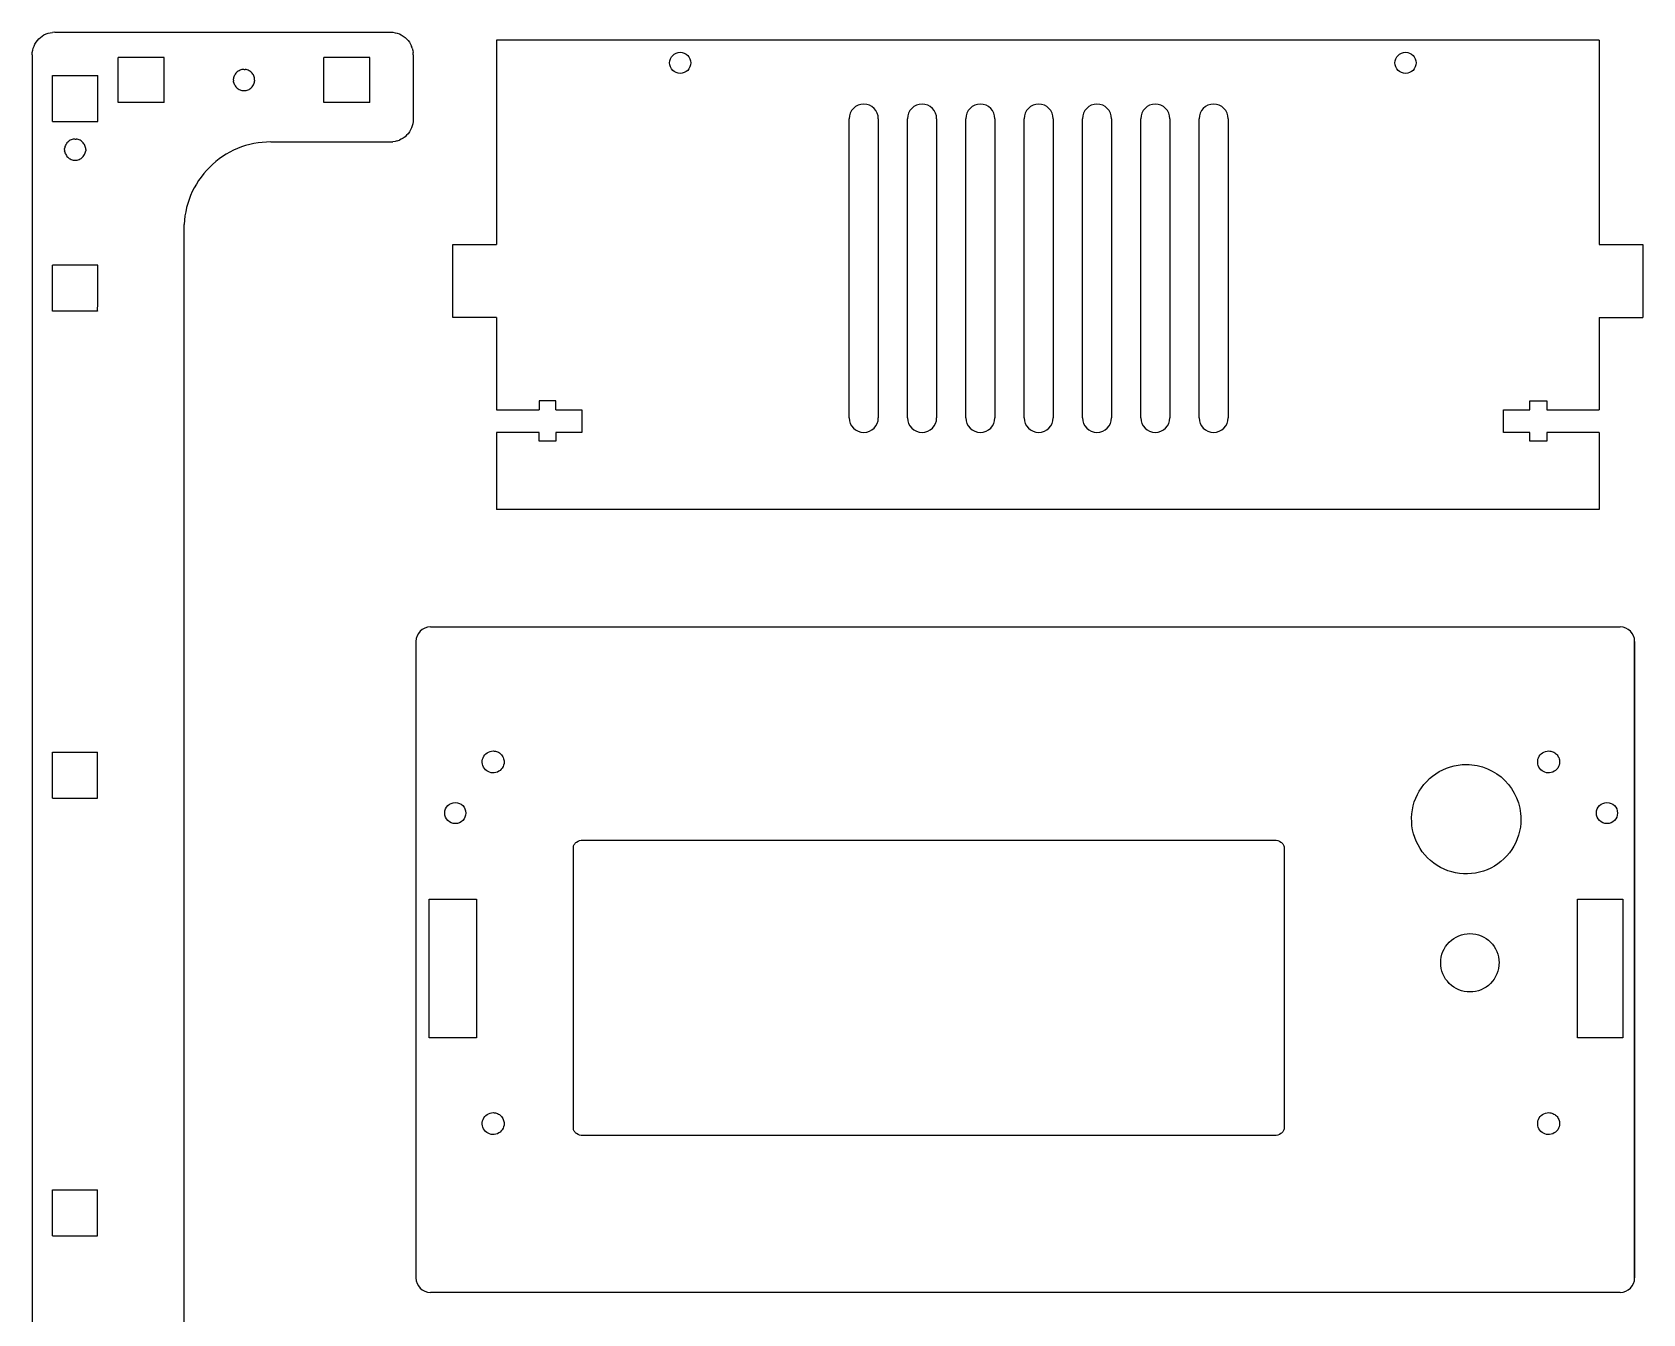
# Model space of a CAD drawing. Header units: millimetres. Extents: x -794 to 1477, y -521 to -225.
# Drawn here: x 857.8 to 1078.7, y -402.1 to -226.4 of the extents above; entities that cross this region are included whole.
import ezdxf

# ---------------------------------------------------------------- set-up
doc = ezdxf.new("R2010")
doc.units = ezdxf.units.MM
doc.linetypes.add('HIDDEN', pattern=[9.525, 6.35, -3.175])
doc.layers.get('0').update_dxf_attribs({"color": 253, "lineweight": 70, "true_color": 0x8faf8f})
doc.layers.add('Hidden', color=98, linetype='Continuous', lineweight=70, true_color=0x054805)

msp = doc.modelspace()

# ---------------------------------------------------------------- linework, layer by layer
at = {"color": 98, "lineweight": -3, "true_color": 0x054805}
for p, q in [((858.29, -227.75), (858.47, -227.51)), ((858.47, -227.51), (858.67, -227.29)), ((858.67, -227.29), (858.89, -227.09)), ((858.89, -227.09), (859.13, -226.91)), ((859.13, -226.91), (859.38, -226.75)), ((859.38, -226.75), (859.66, -226.62)), ((859.66, -226.62), (859.94, -226.52)), ((859.94, -226.52), (860.24, -226.44)), ((860.24, -226.44), (860.54, -226.4)), ((860.86, -226.38), (860.54, -226.4)), ((860.86, -226.38), (906.94, -226.38)), ((906.96, -226.38), (906.98, -226.38)), ((906.98, -226.38), (907.02, -226.38)), ((907.02, -226.38), (907.09, -226.38)), ((907.09, -226.38), (907.25, -226.39)), ((907.25, -226.39), (907.55, -226.44)), ((907.55, -226.44), (907.84, -226.51)), ((907.84, -226.51), (908.13, -226.61)), ((908.13, -226.61), (908.4, -226.74)), ((908.4, -226.74), (908.66, -226.9)), ((908.66, -226.9), (908.91, -227.08)), ((908.91, -227.08), (909.13, -227.29)), ((909.13, -227.29), (909.34, -227.51)), ((909.34, -227.51), (909.52, -227.76)), ((1072.72, -227.48), (921.47, -227.48)), ((921.47, -227.48), (921.47, -255.48)), ((1072.72, -227.48), (1072.72, -255.48)), ((857.76, -229.48), (857.78, -229.16)), ((857.76, -229.48), (857.76, -496.71)), ((857.78, -229.16), (857.83, -228.85)), ((857.83, -228.85), (857.9, -228.56)), ((857.9, -228.56), (858.01, -228.27)), ((858.01, -228.27), (858.14, -228)), ((858.14, -228), (858.29, -227.75)), ((909.52, -227.76), (909.67, -228.02)), ((909.67, -228.02), (909.81, -228.29)), ((909.91, -228.58), (909.81, -228.29)), ((909.91, -228.58), (909.98, -228.87)), ((909.98, -228.87), (910.03, -229.17)), ((910.04, -229.48), (910.03, -229.17)), ((910.04, -229.48), (910.04, -238.33)), ((869.55, -236.03), (869.55, -229.83)), ((875.85, -229.83), (869.55, -229.83)), ((875.85, -236.03), (875.85, -229.83)), ((885.8, -231.9), (885.7, -232.01)), ((885.9, -231.81), (885.8, -231.9)), ((886.02, -231.72), (885.9, -231.81)), ((886.14, -231.65), (886.02, -231.72)), ((886.27, -231.59), (886.14, -231.65)), ((886.4, -231.54), (886.27, -231.59)), ((886.54, -231.51), (886.4, -231.54)), ((886.68, -231.49), (886.54, -231.51)), ((886.75, -231.48), (886.68, -231.49)), ((886.79, -231.48), (886.75, -231.48)), ((886.8, -231.48), (886.79, -231.48)), ((886.82, -231.48), (886.97, -231.49)), ((886.82, -231.48), (886.82, -231.48)), ((886.82, -231.48), (886.82, -231.48)), ((886.82, -231.48), (886.82, -231.48)), ((887.11, -231.51), (886.97, -231.49)), ((887.25, -231.55), (887.11, -231.51)), ((887.39, -231.59), (887.25, -231.55)), ((887.51, -231.66), (887.39, -231.59)), ((887.63, -231.73), (887.51, -231.66)), ((887.74, -231.81), (887.63, -231.73)), ((887.85, -231.91), (887.74, -231.81)), ((887.94, -232.01), (887.85, -231.91)), ((897.79, -236.03), (897.79, -229.83)), ((904.09, -229.83), (897.79, -229.83)), ((904.09, -236.03), (904.09, -229.83)), ((860.56, -238.63), (860.55, -232.33)), ((860.55, -232.33), (866.75, -232.33)), ((866.75, -238.63), (866.75, -232.33)), ((885.37, -232.93), (885.38, -232.79)), ((885.37, -232.95), (885.37, -232.97)), ((885.37, -232.97), (885.37, -233)), ((885.37, -233), (885.38, -233.07)), ((885.4, -232.65), (885.38, -232.79)), ((885.4, -233.21), (885.38, -233.07)), ((885.43, -232.51), (885.4, -232.65)), ((885.4, -233.21), (885.43, -233.35)), ((885.48, -232.38), (885.43, -232.51)), ((885.43, -233.35), (885.48, -233.49)), ((885.54, -232.25), (885.48, -232.38)), ((885.48, -233.49), (885.54, -233.61)), ((885.62, -232.12), (885.54, -232.25)), ((885.54, -233.61), (885.61, -233.74)), ((885.61, -233.74), (885.7, -233.85)), ((885.7, -232.01), (885.62, -232.12)), ((885.7, -233.85), (885.8, -233.96)), ((885.8, -233.96), (885.9, -234.05)), ((885.9, -234.05), (886.02, -234.14)), ((886.02, -234.14), (886.14, -234.21)), ((887.51, -234.21), (887.63, -234.14)), ((887.63, -234.14), (887.74, -234.05)), ((887.74, -234.05), (887.85, -233.96)), ((887.85, -233.96), (887.94, -233.85)), ((888.02, -232.12), (887.94, -232.01)), ((887.94, -233.85), (888.03, -233.74)), ((888.1, -232.24), (888.02, -232.12)), ((888.03, -233.74), (888.1, -233.61)), ((888.16, -232.37), (888.1, -232.24)), ((888.1, -233.61), (888.16, -233.49)), ((888.21, -232.5), (888.16, -232.37)), ((888.16, -233.49), (888.21, -233.35)), ((888.24, -232.64), (888.21, -232.5)), ((888.21, -233.35), (888.24, -233.21)), ((888.26, -232.78), (888.24, -232.64)), ((888.24, -233.21), (888.27, -233.07)), ((888.27, -232.93), (888.26, -232.78)), ((888.27, -232.93), (888.27, -233.07)), ((875.85, -236.03), (869.55, -236.03)), ((886.14, -234.21), (886.27, -234.27)), ((886.27, -234.27), (886.4, -234.32)), ((886.4, -234.32), (886.54, -234.35)), ((886.54, -234.35), (886.68, -234.37)), ((886.68, -234.37), (886.82, -234.38)), ((886.82, -234.38), (886.96, -234.37)), ((886.96, -234.37), (887.1, -234.35)), ((887.1, -234.35), (887.24, -234.32)), ((887.24, -234.32), (887.38, -234.27)), ((887.38, -234.27), (887.51, -234.21)), ((904.09, -236.03), (897.79, -236.03)), ((860.56, -238.63), (866.75, -238.63)), ((910.03, -238.63), (909.98, -238.93)), ((910.04, -238.47), (910.03, -238.63)), ((910.04, -238.34), (910.04, -238.36)), ((910.04, -238.36), (910.04, -238.4)), ((910.04, -238.4), (910.04, -238.47)), ((969.84, -279.24), (969.84, -238.24)), ((973.84, -238.24), (973.84, -279.24)), ((977.84, -279.24), (977.84, -238.24)), ((981.84, -238.24), (981.84, -279.24)), ((985.84, -279.24), (985.84, -238.24)), ((989.84, -238.24), (989.84, -279.24)), ((993.84, -279.24), (993.84, -238.24)), ((997.84, -238.24), (997.84, -279.24)), ((1001.84, -279.24), (1001.84, -238.24)), ((1005.84, -238.24), (1005.84, -279.24)), ((1009.84, -279.24), (1009.84, -238.24)), ((1013.84, -238.24), (1013.84, -279.24)), ((1017.84, -279.24), (1017.84, -238.24)), ((1021.84, -238.24), (1021.84, -279.24)), ((908.91, -240.72), (908.66, -240.9)), ((909.13, -240.51), (908.91, -240.72)), ((909.34, -240.29), (909.13, -240.51)), ((909.52, -240.04), (909.34, -240.29)), ((909.68, -239.78), (909.52, -240.04)), ((909.81, -239.51), (909.68, -239.78)), ((909.91, -239.22), (909.81, -239.51)), ((909.98, -238.93), (909.91, -239.22)), ((862.2, -242.48), (862.21, -242.34)), ((862.2, -242.5), (862.2, -242.51)), ((862.2, -242.51), (862.2, -242.55)), ((862.2, -242.55), (862.21, -242.62)), ((862.23, -242.2), (862.21, -242.34)), ((862.23, -242.76), (862.21, -242.62)), ((862.26, -242.06), (862.23, -242.2)), ((862.23, -242.76), (862.26, -242.9)), ((862.31, -241.92), (862.26, -242.06)), ((862.26, -242.9), (862.31, -243.03)), ((862.37, -241.79), (862.31, -241.92)), ((862.31, -243.03), (862.37, -243.16)), ((862.45, -241.67), (862.37, -241.79)), ((862.53, -241.56), (862.45, -241.67)), ((862.63, -241.45), (862.53, -241.56)), ((862.73, -241.36), (862.63, -241.45)), ((862.85, -241.27), (862.73, -241.36)), ((862.97, -241.2), (862.85, -241.27)), ((863.1, -241.14), (862.97, -241.2)), ((863.23, -241.09), (863.1, -241.14)), ((863.37, -241.06), (863.23, -241.09)), ((863.51, -241.03), (863.37, -241.06)), ((863.58, -241.03), (863.51, -241.03)), ((863.62, -241.03), (863.58, -241.03)), ((863.63, -241.03), (863.62, -241.03)), ((863.65, -241.03), (863.8, -241.04)), ((863.65, -241.03), (863.65, -241.03)), ((863.65, -241.03), (863.65, -241.03)), ((863.65, -241.03), (863.65, -241.03)), ((863.94, -241.06), (863.8, -241.04)), ((864.08, -241.09), (863.94, -241.06)), ((864.22, -241.14), (864.08, -241.09)), ((864.34, -241.2), (864.22, -241.14)), ((864.46, -241.28), (864.34, -241.2)), ((864.58, -241.36), (864.46, -241.28)), ((864.68, -241.45), (864.58, -241.36)), ((864.77, -241.56), (864.68, -241.45)), ((864.86, -241.67), (864.77, -241.56)), ((864.93, -241.79), (864.86, -241.67)), ((864.99, -241.91), (864.93, -241.79)), ((864.93, -243.16), (864.99, -243.03)), ((865.04, -242.05), (864.99, -241.91)), ((864.99, -243.03), (865.04, -242.9)), ((865.07, -242.19), (865.04, -242.05)), ((865.04, -242.9), (865.08, -242.76)), ((865.1, -242.33), (865.07, -242.19)), ((865.08, -242.76), (865.1, -242.62)), ((865.1, -242.48), (865.1, -242.33)), ((865.1, -242.48), (865.1, -242.62)), ((884.88, -242.82), (884.37, -243.11)), ((885.4, -242.56), (884.88, -242.82)), ((885.93, -242.33), (885.4, -242.56)), ((886.48, -242.11), (885.93, -242.33)), ((887.03, -241.93), (886.48, -242.11)), ((887.6, -241.78), (887.03, -241.93)), ((888.17, -241.65), (887.6, -241.78)), ((888.74, -241.55), (888.17, -241.65)), ((889.32, -241.48), (888.74, -241.55)), ((889.9, -241.43), (889.32, -241.48)), ((890.49, -241.42), (889.9, -241.43)), ((890.49, -241.42), (906.94, -241.42)), ((906.94, -241.42), (907.25, -241.4)), ((907.55, -241.36), (907.25, -241.4)), ((907.84, -241.29), (907.55, -241.36)), ((907.84, -241.29), (908.13, -241.18)), ((908.4, -241.05), (908.13, -241.18)), ((908.66, -240.9), (908.4, -241.05)), ((862.37, -243.16), (862.45, -243.28)), ((862.45, -243.28), (862.53, -243.4)), ((862.53, -243.4), (862.63, -243.5)), ((862.63, -243.5), (862.73, -243.6)), ((862.73, -243.6), (862.85, -243.68)), ((862.85, -243.68), (862.97, -243.76)), ((862.97, -243.76), (863.1, -243.82)), ((863.1, -243.82), (863.23, -243.87)), ((863.23, -243.87), (863.37, -243.9)), ((863.37, -243.9), (863.51, -243.92)), ((863.51, -243.92), (863.65, -243.93)), ((863.65, -243.93), (863.79, -243.92)), ((863.79, -243.92), (863.94, -243.9)), ((863.94, -243.9), (864.07, -243.87)), ((864.07, -243.87), (864.21, -243.82)), ((864.21, -243.82), (864.34, -243.76)), ((864.34, -243.76), (864.46, -243.69)), ((864.46, -243.69), (864.57, -243.6)), ((864.57, -243.6), (864.68, -243.5)), ((864.68, -243.5), (864.77, -243.4)), ((864.77, -243.4), (864.86, -243.28)), ((864.86, -243.28), (864.93, -243.16)), ((882.07, -244.91), (881.67, -245.33)), ((882.07, -244.91), (882.5, -244.5)), ((882.94, -244.12), (882.5, -244.5)), ((883.4, -243.76), (882.94, -244.12)), ((883.88, -243.42), (883.4, -243.76)), ((884.37, -243.11), (883.88, -243.42)), ((880.28, -247.2), (879.99, -247.71)), ((880.59, -246.71), (880.28, -247.2)), ((880.93, -246.23), (880.59, -246.71)), ((881.29, -245.77), (880.93, -246.23)), ((881.67, -245.33), (881.29, -245.77)), ((879.28, -249.31), (879.1, -249.87)), ((879.49, -248.77), (879.28, -249.31)), ((879.73, -248.23), (879.49, -248.77)), ((879.99, -247.71), (879.73, -248.23)), ((878.72, -251.57), (878.65, -252.15)), ((878.82, -251), (878.72, -251.57)), ((878.95, -250.43), (878.82, -251)), ((879.1, -249.87), (878.95, -250.43)), ((878.59, -253.32), (878.6, -252.74)), ((878.59, -471.32), (878.59, -253.32)), ((878.65, -252.15), (878.6, -252.74)), ((915.47, -255.48), (921.47, -255.48)), ((915.47, -265.48), (915.47, -255.48)), ((1072.72, -255.48), (1078.72, -255.48)), ((1078.72, -255.48), (1078.72, -265.48)), ((860.55, -264.63), (860.55, -258.33)), ((866.75, -258.33), (860.55, -258.33)), ((866.76, -259.9), (866.75, -258.33)), ((866.77, -261.48), (866.76, -259.9)), ((866.77, -263.06), (866.77, -261.48)), ((866.68, -264.63), (860.55, -264.63)), ((866.68, -264.63), (866.7, -264.58)), ((866.7, -264.58), (866.71, -264.54)), ((866.7, -264.61), (866.7, -264.58)), ((866.71, -264.54), (866.72, -264.44)), ((866.72, -264.44), (866.74, -264.24)), ((866.74, -264.24), (866.75, -263.85)), ((866.75, -263.85), (866.77, -263.06)), ((921.47, -265.48), (915.47, -265.48)), ((921.47, -265.48), (921.47, -278.14)), ((1072.72, -265.48), (1072.72, -278.14)), ((1072.72, -265.48), (1078.72, -265.48)), ((921.47, -278.14), (927.32, -278.14)), ((929.62, -276.94), (927.32, -276.94)), ((927.32, -276.94), (927.32, -278.14)), ((929.62, -278.14), (929.62, -276.94)), ((929.62, -278.14), (933.17, -278.14)), ((933.17, -278.14), (933.17, -281.24)), ((1059.62, -281.24), (1059.62, -278.14)), ((1059.62, -278.14), (1063.24, -278.14)), ((1063.24, -278.14), (1063.24, -276.94)), ((1063.24, -276.94), (1065.54, -276.94)), ((1065.54, -276.94), (1065.54, -278.14)), ((1065.54, -278.14), (1072.72, -278.14)), ((921.47, -281.24), (921.47, -291.8)), ((927.32, -281.24), (921.47, -281.24)), ((927.32, -282.44), (927.32, -281.24)), ((929.62, -282.44), (927.32, -282.44)), ((933.17, -281.24), (929.62, -281.24)), ((929.62, -281.24), (929.62, -282.44)), ((1063.24, -281.24), (1059.62, -281.24)), ((1063.24, -282.44), (1063.24, -281.24)), ((1065.54, -282.44), (1063.24, -282.44)), ((1072.72, -281.24), (1065.54, -281.24)), ((1065.54, -281.24), (1065.54, -282.44)), ((1072.72, -281.24), (1072.72, -291.8)), ((1072.72, -291.8), (921.47, -291.8)), ((912.4, -307.92), (1075.6, -307.92)), ((910.4, -309.92), (910.4, -397.16)), ((1077.6, -309.92), (1077.6, -397.16)), ((1077.6, -397.16), (1077.6, -309.92)), ((860.54, -325.09), (866.74, -325.08)), ((860.54, -331.38), (860.54, -325.09)), ((866.74, -331.38), (866.74, -325.08)), ((919.51, -326.28), (919.55, -326.06)), ((919.51, -326.5), (919.51, -326.28)), ((919.54, -326.72), (919.51, -326.5)), ((919.59, -326.93), (919.54, -326.72)), ((919.55, -326.06), (919.62, -325.85)), ((919.68, -327.13), (919.59, -326.93)), ((919.62, -325.85), (919.72, -325.65)), ((919.72, -325.65), (919.85, -325.47)), ((919.85, -325.47), (920, -325.31)), ((920, -325.31), (920.17, -325.18)), ((920.17, -325.18), (920.37, -325.07)), ((920.37, -325.07), (920.57, -324.99)), ((920.57, -324.99), (920.79, -324.94)), ((920.79, -324.94), (921.01, -324.92)), ((921.01, -324.92), (921.16, -324.93)), ((921.16, -324.93), (921.31, -324.95)), ((921.31, -324.95), (921.45, -324.99)), ((921.45, -324.99), (921.59, -325.04)), ((921.59, -325.04), (921.72, -325.11)), ((921.72, -325.11), (921.85, -325.18)), ((921.85, -325.18), (921.96, -325.27)), ((921.96, -325.27), (922.07, -325.36)), ((922.07, -325.36), (922.16, -325.47)), ((922.16, -325.47), (922.25, -325.59)), ((922.25, -325.59), (922.33, -325.71)), ((922.33, -325.71), (922.39, -325.84)), ((922.44, -326.86), (922.36, -327.07)), ((922.39, -325.84), (922.44, -325.98)), ((922.44, -325.98), (922.48, -326.12)), ((922.49, -326.64), (922.44, -326.86)), ((922.48, -326.12), (922.5, -326.27)), ((922.5, -326.53), (922.49, -326.64)), ((922.5, -326.27), (922.51, -326.42)), ((922.51, -326.48), (922.5, -326.53)), ((922.51, -326.42), (922.51, -326.45)), ((922.51, -326.45), (922.51, -326.48)), ((1052.32, -327.1), (1052.85, -326.96)), ((1052.85, -326.96), (1053.4, -326.85)), ((1053.4, -326.85), (1053.95, -326.79)), ((1053.95, -326.79), (1054.5, -326.77)), ((1054.5, -326.77), (1054.88, -326.78)), ((1054.88, -326.78), (1055.26, -326.81)), ((1055.26, -326.81), (1055.64, -326.86)), ((1055.64, -326.86), (1056.01, -326.93)), ((1056.01, -326.93), (1056.37, -327.01)), ((1064.3, -326.28), (1064.34, -326.06)), ((1064.3, -326.5), (1064.3, -326.28)), ((1064.33, -326.72), (1064.3, -326.5)), ((1064.38, -326.93), (1064.33, -326.72)), ((1064.34, -326.06), (1064.41, -325.85)), ((1064.47, -327.13), (1064.38, -326.93)), ((1064.41, -325.85), (1064.51, -325.65)), ((1064.51, -325.65), (1064.64, -325.47)), ((1064.64, -325.47), (1064.79, -325.31)), ((1064.79, -325.31), (1064.96, -325.18)), ((1064.96, -325.18), (1065.16, -325.07)), ((1065.16, -325.07), (1065.36, -324.99)), ((1065.36, -324.99), (1065.58, -324.94)), ((1065.58, -324.94), (1065.8, -324.92)), ((1065.8, -324.92), (1065.95, -324.93)), ((1065.95, -324.93), (1066.1, -324.95)), ((1066.1, -324.95), (1066.24, -324.99)), ((1066.24, -324.99), (1066.38, -325.04)), ((1066.38, -325.04), (1066.51, -325.11)), ((1066.51, -325.11), (1066.64, -325.18)), ((1066.64, -325.18), (1066.75, -325.27)), ((1066.75, -325.27), (1066.86, -325.36)), ((1066.86, -325.36), (1066.95, -325.47)), ((1066.95, -325.47), (1067.04, -325.59)), ((1067.04, -325.59), (1067.12, -325.71)), ((1067.12, -325.71), (1067.18, -325.84)), ((1067.23, -326.86), (1067.15, -327.07)), ((1067.18, -325.84), (1067.23, -325.98)), ((1067.23, -325.98), (1067.27, -326.12)), ((1067.28, -326.64), (1067.23, -326.86)), ((1067.27, -326.12), (1067.29, -326.27)), ((1067.29, -326.53), (1067.28, -326.64)), ((1067.29, -326.27), (1067.3, -326.42)), ((1067.3, -326.48), (1067.29, -326.53)), ((1067.3, -326.42), (1067.3, -326.45)), ((1067.3, -326.45), (1067.3, -326.48)), ((919.8, -327.32), (919.68, -327.13)), ((919.95, -327.49), (919.8, -327.32)), ((920.11, -327.63), (919.95, -327.49)), ((920.3, -327.75), (920.11, -327.63)), ((920.5, -327.84), (920.3, -327.75)), ((920.71, -327.9), (920.5, -327.84)), ((920.93, -327.92), (920.71, -327.9)), ((921.15, -327.92), (920.93, -327.92)), ((921.37, -327.88), (921.15, -327.92)), ((921.58, -327.81), (921.37, -327.88)), ((921.78, -327.71), (921.58, -327.81)), ((921.96, -327.58), (921.78, -327.71)), ((922.12, -327.43), (921.96, -327.58)), ((922.25, -327.26), (922.12, -327.43)), ((922.36, -327.07), (922.25, -327.26)), ((1048.7, -329.52), (1049.07, -329.1)), ((1049.07, -329.1), (1049.46, -328.72)), ((1049.46, -328.72), (1049.88, -328.36)), ((1049.88, -328.36), (1050.33, -328.04)), ((1050.33, -328.04), (1050.8, -327.75)), ((1050.8, -327.75), (1051.29, -327.49)), ((1051.29, -327.49), (1051.8, -327.28)), ((1051.8, -327.28), (1052.32, -327.1)), ((1056.37, -327.01), (1056.73, -327.11)), ((1056.73, -327.11), (1057.42, -327.36)), ((1057.42, -327.36), (1058.07, -327.68)), ((1058.07, -327.68), (1058.69, -328.06)), ((1058.69, -328.06), (1059.27, -328.49)), ((1059.27, -328.49), (1059.8, -328.97)), ((1059.8, -328.97), (1060.28, -329.5)), ((1064.59, -327.32), (1064.47, -327.13)), ((1064.74, -327.49), (1064.59, -327.32)), ((1064.9, -327.63), (1064.74, -327.49)), ((1065.09, -327.75), (1064.9, -327.63)), ((1065.29, -327.84), (1065.09, -327.75)), ((1065.51, -327.9), (1065.29, -327.84)), ((1065.72, -327.92), (1065.51, -327.9)), ((1065.94, -327.92), (1065.72, -327.92)), ((1066.16, -327.88), (1065.94, -327.92)), ((1066.37, -327.81), (1066.16, -327.88)), ((1066.57, -327.71), (1066.37, -327.81)), ((1066.75, -327.58), (1066.57, -327.71)), ((1066.91, -327.43), (1066.75, -327.58)), ((1067.04, -327.26), (1066.91, -327.43)), ((1067.15, -327.07), (1067.04, -327.26)), ((860.54, -331.38), (866.74, -331.38)), ((1047.37, -331.92), (1047.57, -331.4)), ((1047.57, -331.4), (1047.8, -330.9)), ((1047.8, -330.9), (1048.06, -330.42)), ((1048.06, -330.42), (1048.36, -329.96)), ((1048.36, -329.96), (1048.7, -329.52)), ((1060.28, -329.5), (1060.72, -330.08)), ((1060.72, -330.08), (1061.09, -330.7)), ((1061.09, -330.7), (1061.41, -331.36)), ((1061.41, -331.36), (1061.66, -332.04)), ((1047, -334.09), (1047.03, -333.54)), ((1047.03, -333.54), (1047.11, -332.99)), ((1047.11, -332.99), (1047.22, -332.45)), ((1047.22, -332.45), (1047.37, -331.92)), ((1061.66, -332.04), (1061.76, -332.4)), ((1061.76, -332.4), (1061.84, -332.76)), ((1061.84, -332.76), (1061.91, -333.13)), ((1061.91, -333.13), (1061.96, -333.51)), ((1061.96, -333.51), (1061.99, -333.89)), ((1047.01, -334.64), (1047, -334.09)), ((1047.05, -335.19), (1047.01, -334.64)), ((1047.14, -335.74), (1047.05, -335.19)), ((1047.27, -336.28), (1047.14, -335.74)), ((1061.92, -335.37), (1061.82, -335.92)), ((1061.98, -334.83), (1061.92, -335.37)), ((1061.99, -334.55), (1061.98, -334.83)), ((1061.99, -333.89), (1062, -334.27)), ((1062, -334.41), (1061.99, -334.55)), ((1062, -334.27), (1062, -334.41)), ((932.01, -338.05), (932.04, -337.94)), ((932.01, -338.11), (932.01, -338.05)), ((932.04, -337.94), (932.08, -337.83)), ((932.08, -337.83), (932.13, -337.73)), ((932.13, -337.73), (932.19, -337.64)), ((932.19, -337.64), (932.27, -337.55)), ((932.27, -337.55), (932.35, -337.48)), ((932.35, -337.48), (932.44, -337.41)), ((932.44, -337.41), (932.64, -337.29)), ((932.64, -337.29), (932.85, -337.21)), ((932.85, -337.21), (933.07, -337.17)), ((933.07, -337.17), (933.29, -337.15)), ((933.29, -337.15), (1028.23, -337.15)), ((1028.23, -337.15), (1028.28, -337.15)), ((1028.28, -337.15), (1028.33, -337.15)), ((1028.33, -337.15), (1028.44, -337.17)), ((1028.44, -337.17), (1028.67, -337.21)), ((1028.67, -337.21), (1028.88, -337.29)), ((1028.88, -337.29), (1029.07, -337.41)), ((1029.07, -337.41), (1029.16, -337.47)), ((1029.16, -337.47), (1029.25, -337.55)), ((1029.25, -337.55), (1029.32, -337.64)), ((1029.32, -337.64), (1029.38, -337.73)), ((1029.38, -337.73), (1029.44, -337.83)), ((1029.44, -337.83), (1029.47, -337.94)), ((1029.47, -337.94), (1029.5, -338.05)), ((1029.5, -338.05), (1029.51, -338.16)), ((1047.43, -336.8), (1047.27, -336.28)), ((1047.64, -337.31), (1047.43, -336.8)), ((1047.88, -337.81), (1047.64, -337.31)), ((1048.16, -338.29), (1047.88, -337.81)), ((1061.02, -337.97), (1060.73, -338.44)), ((1061.28, -337.48), (1061.02, -337.97)), ((1061.5, -336.97), (1061.28, -337.48)), ((1061.68, -336.45), (1061.5, -336.97)), ((1061.82, -335.92), (1061.68, -336.45)), ((932.01, -338.13), (932.01, -338.11)), ((932.01, -338.15), (932.01, -338.13)), ((932.01, -376.64), (932.01, -338.15)), ((1029.51, -338.16), (1029.51, -376.64)), ((1048.47, -338.74), (1048.16, -338.29)), ((1048.82, -339.17), (1048.47, -338.74)), ((1049.19, -339.58), (1048.82, -339.17)), ((1049.6, -339.95), (1049.19, -339.58)), ((1050.03, -340.3), (1049.6, -339.95)), ((1059.26, -340.07), (1058.82, -340.41)), ((1059.67, -339.7), (1059.26, -340.07)), ((1060.06, -339.31), (1059.67, -339.7)), ((1060.41, -338.89), (1060.06, -339.31)), ((1060.73, -338.44), (1060.41, -338.89)), ((1050.49, -340.61), (1050.03, -340.3)), ((1050.96, -340.89), (1050.49, -340.61)), ((1051.46, -341.13), (1050.96, -340.89)), ((1051.97, -341.34), (1051.46, -341.13)), ((1052.5, -341.5), (1051.97, -341.34)), ((1053.03, -341.63), (1052.5, -341.5)), ((1053.58, -341.72), (1053.03, -341.63)), ((1054.13, -341.77), (1053.58, -341.72)), ((1054.68, -341.77), (1054.13, -341.77)), ((1055.23, -341.74), (1054.68, -341.77)), ((1055.78, -341.66), (1055.23, -341.74)), ((1056.32, -341.55), (1055.78, -341.66)), ((1056.85, -341.4), (1056.32, -341.55)), ((1057.37, -341.2), (1056.85, -341.4)), ((1057.87, -340.97), (1057.37, -341.2)), ((1058.35, -340.71), (1057.87, -340.97)), ((1058.82, -340.41), (1058.35, -340.71)), ((912.2, -364.24), (912.2, -345.24)), ((912.2, -345.24), (918.7, -345.24)), ((918.7, -345.24), (918.7, -364.24)), ((1069.75, -364.24), (1069.75, -345.24)), ((1069.75, -345.24), (1076, -345.24)), ((1076, -345.24), (1076, -364.24)), ((1051.91, -351.43), (1052.17, -351.14)), ((1052.17, -351.14), (1052.46, -350.87)), ((1052.46, -350.87), (1052.78, -350.64)), ((1052.78, -350.64), (1053.11, -350.44)), ((1053.11, -350.44), (1053.47, -350.27)), ((1053.47, -350.27), (1053.84, -350.14)), ((1053.84, -350.14), (1054.22, -350.04)), ((1054.22, -350.04), (1054.61, -349.98)), ((1054.61, -349.98), (1055, -349.96)), ((1055, -349.96), (1055.41, -349.99)), ((1055.41, -349.99), (1055.8, -350.05)), ((1055.8, -350.05), (1056.19, -350.14)), ((1056.19, -350.14), (1056.55, -350.28)), ((1056.55, -350.28), (1056.9, -350.45)), ((1056.9, -350.45), (1057.23, -350.65)), ((1057.23, -350.65), (1057.54, -350.88)), ((1057.54, -350.88), (1057.83, -351.14)), ((1057.83, -351.14), (1058.08, -351.42)), ((1051.02, -353.57), (1051.07, -353.18)), ((1051.07, -353.18), (1051.17, -352.8)), ((1051.17, -352.8), (1051.3, -352.43)), ((1051.3, -352.43), (1051.47, -352.08)), ((1051.47, -352.08), (1051.67, -351.74)), ((1051.67, -351.74), (1051.91, -351.43)), ((1058.08, -351.42), (1058.31, -351.73)), ((1058.31, -351.73), (1058.51, -352.06)), ((1058.51, -352.06), (1058.68, -352.41)), ((1058.68, -352.41), (1058.82, -352.77)), ((1058.82, -352.77), (1058.92, -353.16)), ((1058.92, -353.16), (1058.98, -353.56)), ((1051, -353.96), (1051.02, -353.57)), ((1051.02, -354.36), (1051, -353.96)), ((1051.07, -354.75), (1051.02, -354.36)), ((1051.17, -355.13), (1051.07, -354.75)), ((1051.3, -355.5), (1051.17, -355.13)), ((1051.47, -355.85), (1051.3, -355.5)), ((1058.69, -355.49), (1058.53, -355.85)), ((1058.83, -355.13), (1058.69, -355.49)), ((1058.92, -354.74), (1058.83, -355.13)), ((1058.98, -354.36), (1058.92, -354.74)), ((1058.98, -353.56), (1059, -353.96)), ((1058.99, -354.16), (1058.98, -354.36)), ((1059, -354.06), (1058.99, -354.16)), ((1059, -353.96), (1059, -354.01)), ((1059, -354.01), (1059, -354.06)), ((1051.67, -356.19), (1051.47, -355.85)), ((1051.91, -356.5), (1051.67, -356.19)), ((1052.17, -356.79), (1051.91, -356.5)), ((1052.46, -357.06), (1052.17, -356.79)), ((1052.78, -357.29), (1052.46, -357.06)), ((1053.11, -357.49), (1052.78, -357.29)), ((1053.47, -357.66), (1053.11, -357.49)), ((1053.84, -357.79), (1053.47, -357.66)), ((1054.22, -357.89), (1053.84, -357.79)), ((1054.61, -357.95), (1054.22, -357.89)), ((1055.78, -357.89), (1055.39, -357.95)), ((1056.16, -357.79), (1055.78, -357.89)), ((1056.53, -357.66), (1056.16, -357.79)), ((1056.88, -357.49), (1056.53, -357.66)), ((1057.22, -357.29), (1056.88, -357.49)), ((1057.53, -357.06), (1057.22, -357.29)), ((1057.83, -356.79), (1057.53, -357.06)), ((1058.09, -356.5), (1057.83, -356.79)), ((1058.32, -356.19), (1058.09, -356.5)), ((1058.53, -355.85), (1058.32, -356.19)), ((1054.8, -357.96), (1054.61, -357.95)), ((1054.9, -357.96), (1054.8, -357.96)), ((1054.95, -357.96), (1054.9, -357.96)), ((1055, -357.96), (1054.95, -357.96)), ((1055.39, -357.95), (1055, -357.96)), ((918.7, -364.24), (912.2, -364.24)), ((1076, -364.24), (1069.75, -364.24)), ((919.55, -375.65), (919.62, -375.44)), ((919.62, -375.44), (919.72, -375.24)), ((919.72, -375.24), (919.85, -375.06)), ((919.85, -375.06), (920, -374.9)), ((920, -374.9), (920.17, -374.77)), ((920.17, -374.77), (920.37, -374.66)), ((920.37, -374.66), (920.57, -374.58)), ((920.57, -374.58), (920.79, -374.53)), ((920.79, -374.53), (921.01, -374.51)), ((921.01, -374.51), (921.16, -374.52)), ((921.16, -374.52), (921.31, -374.54)), ((921.31, -374.54), (921.45, -374.58)), ((921.45, -374.58), (921.59, -374.63)), ((921.59, -374.63), (921.72, -374.7)), ((921.72, -374.7), (921.85, -374.77)), ((921.85, -374.77), (921.96, -374.86)), ((921.96, -374.86), (922.07, -374.95)), ((922.07, -374.95), (922.16, -375.06)), ((922.16, -375.06), (922.25, -375.18)), ((922.25, -375.18), (922.33, -375.3)), ((922.33, -375.3), (922.39, -375.43)), ((922.39, -375.43), (922.44, -375.57)), ((922.44, -375.57), (922.48, -375.71)), ((1064.34, -375.65), (1064.41, -375.44)), ((1064.41, -375.44), (1064.51, -375.24)), ((1064.51, -375.24), (1064.64, -375.06)), ((1064.64, -375.06), (1064.79, -374.9)), ((1064.79, -374.9), (1064.96, -374.77)), ((1064.96, -374.77), (1065.16, -374.66)), ((1065.16, -374.66), (1065.36, -374.58)), ((1065.36, -374.58), (1065.58, -374.53)), ((1065.58, -374.53), (1065.8, -374.51)), ((1065.8, -374.51), (1065.95, -374.52)), ((1065.95, -374.52), (1066.1, -374.54)), ((1066.1, -374.54), (1066.24, -374.58)), ((1066.24, -374.58), (1066.38, -374.63)), ((1066.38, -374.63), (1066.51, -374.7)), ((1066.51, -374.7), (1066.64, -374.77)), ((1066.64, -374.77), (1066.75, -374.86)), ((1066.75, -374.86), (1066.86, -374.95)), ((1066.86, -374.95), (1066.95, -375.06)), ((1066.95, -375.06), (1067.04, -375.18)), ((1067.04, -375.18), (1067.12, -375.3)), ((1067.12, -375.3), (1067.18, -375.43)), ((1067.18, -375.43), (1067.23, -375.57)), ((1067.23, -375.57), (1067.27, -375.71)), ((919.51, -375.87), (919.55, -375.65)), ((919.51, -376.09), (919.51, -375.87)), ((919.54, -376.31), (919.51, -376.09)), ((919.59, -376.52), (919.54, -376.31)), ((919.68, -376.72), (919.59, -376.52)), ((919.8, -376.91), (919.68, -376.72)), ((919.95, -377.08), (919.8, -376.91)), ((920.11, -377.22), (919.95, -377.08)), ((920.3, -377.34), (920.11, -377.22)), ((920.5, -377.43), (920.3, -377.34)), ((920.71, -377.49), (920.5, -377.43)), ((920.93, -377.51), (920.71, -377.49)), ((921.15, -377.51), (920.93, -377.51)), ((921.37, -377.47), (921.15, -377.51)), ((921.58, -377.4), (921.37, -377.47)), ((921.78, -377.3), (921.58, -377.4)), ((921.96, -377.17), (921.78, -377.3)), ((922.12, -377.02), (921.96, -377.17)), ((922.25, -376.85), (922.12, -377.02)), ((922.36, -376.66), (922.25, -376.85)), ((922.44, -376.45), (922.36, -376.66)), ((922.49, -376.23), (922.44, -376.45)), ((922.48, -375.71), (922.5, -375.86)), ((922.5, -376.12), (922.49, -376.23)), ((922.5, -375.86), (922.51, -376.01)), ((922.51, -376.07), (922.5, -376.12)), ((922.51, -376.01), (922.51, -376.04)), ((922.51, -376.04), (922.51, -376.07)), ((932.01, -376.75), (932.01, -376.64)), ((932.04, -376.86), (932.01, -376.75)), ((932.08, -376.97), (932.04, -376.86)), ((932.13, -377.07), (932.08, -376.97)), ((932.19, -377.16), (932.13, -377.07)), ((932.27, -377.25), (932.19, -377.16)), ((932.35, -377.32), (932.27, -377.25)), ((932.44, -377.39), (932.35, -377.32)), ((932.64, -377.51), (932.44, -377.39)), ((932.85, -377.59), (932.64, -377.51)), ((933.07, -377.63), (932.85, -377.59)), ((933.18, -377.65), (933.07, -377.63)), ((933.24, -377.65), (933.18, -377.65)), ((933.28, -377.65), (933.24, -377.65)), ((933.29, -377.65), (933.28, -377.65)), ((1028.22, -377.65), (933.29, -377.65)), ((933.29, -377.65), (933.29, -377.65)), ((1028.44, -377.63), (1028.22, -377.65)), ((1028.67, -377.59), (1028.44, -377.63)), ((1028.88, -377.51), (1028.67, -377.59)), ((1029.07, -377.39), (1028.88, -377.51)), ((1029.16, -377.32), (1029.07, -377.39)), ((1029.25, -377.25), (1029.16, -377.32)), ((1029.32, -377.16), (1029.25, -377.25)), ((1029.38, -377.07), (1029.32, -377.16)), ((1029.44, -376.97), (1029.38, -377.07)), ((1029.47, -376.86), (1029.44, -376.97)), ((1029.5, -376.75), (1029.47, -376.86)), ((1029.51, -376.67), (1029.5, -376.69)), ((1029.5, -376.69), (1029.5, -376.75)), ((1029.51, -376.64), (1029.51, -376.67)), ((1029.51, -376.64), (1029.51, -376.64)), ((1064.3, -375.87), (1064.34, -375.65)), ((1064.3, -376.09), (1064.3, -375.87)), ((1064.33, -376.31), (1064.3, -376.09)), ((1064.38, -376.52), (1064.33, -376.31)), ((1064.47, -376.72), (1064.38, -376.52)), ((1064.59, -376.91), (1064.47, -376.72)), ((1064.74, -377.08), (1064.59, -376.91)), ((1064.9, -377.22), (1064.74, -377.08)), ((1065.09, -377.34), (1064.9, -377.22)), ((1065.29, -377.43), (1065.09, -377.34)), ((1065.51, -377.49), (1065.29, -377.43)), ((1065.72, -377.51), (1065.51, -377.49)), ((1065.94, -377.51), (1065.72, -377.51)), ((1066.16, -377.47), (1065.94, -377.51)), ((1066.37, -377.4), (1066.16, -377.47)), ((1066.57, -377.3), (1066.37, -377.4)), ((1066.75, -377.17), (1066.57, -377.3)), ((1066.91, -377.02), (1066.75, -377.17)), ((1067.04, -376.85), (1066.91, -377.02)), ((1067.15, -376.66), (1067.04, -376.85)), ((1067.23, -376.45), (1067.15, -376.66)), ((1067.28, -376.23), (1067.23, -376.45)), ((1067.27, -375.71), (1067.29, -375.86)), ((1067.29, -376.12), (1067.28, -376.23)), ((1067.29, -375.86), (1067.3, -376.01)), ((1067.3, -376.07), (1067.29, -376.12)), ((1067.3, -376.01), (1067.3, -376.04)), ((1067.3, -376.04), (1067.3, -376.07)), ((860.54, -391.39), (860.54, -385.09)), ((860.54, -385.09), (866.74, -385.09)), ((866.74, -391.39), (866.74, -385.09)), ((860.54, -391.39), (866.74, -391.39)), ((1075.6, -399.16), (912.4, -399.16))]:
    msp.add_line(p, q, dxfattribs=at)
for centre in [(946.66, -230.58), (1046.17, -230.58), (915.8, -333.44), (1073.8, -333.44)]:
    msp.add_circle(centre, 1.45, dxfattribs=at)
for centre, start, end in [((971.84, -238.24), 0, 180), ((979.84, -238.24), 0, 180), ((987.84, -238.24), 0, 180), ((995.84, -238.24), 0, 180), ((1003.84, -238.24), 0, 180), ((1011.84, -238.24), 0, 180), ((1019.84, -238.24), 0, 180), ((971.84, -279.24), 180, 0), ((979.84, -279.24), 180, 0), ((987.84, -279.24), 180, 0), ((995.84, -279.24), 180, 0), ((1003.84, -279.24), 180, 0), ((1011.84, -279.24), 180, 0), ((1019.84, -279.24), 180, 0), ((912.4, -309.92), 90, 180), ((912.4, -397.16), 180, 270)]:
    msp.add_arc(centre, 2, start, end, dxfattribs=at)
for centre, start_param, end_param in [((1075.6, -309.92), 0, 1.570796), ((1075.6, -309.92), 0, 1.570796), ((1075.6, -397.16), 4.712389, 6.283185), ((1075.6, -397.16), 4.712389, 6.283185)]:
    msp.add_ellipse(centre, major_axis=(2, 0), ratio=1, start_param=start_param, end_param=end_param, dxfattribs=at)
at = {"layer": 'Hidden', "linetype": 'HIDDEN', "lineweight": -3}
for p, q in [((906.94, -226.38), (906.95, -226.38)), ((906.94, -226.38), (906.95, -226.38)), ((906.96, -226.38), (906.98, -226.38)), ((886.82, -231.48), (886.82, -231.48)), ((886.82, -231.48), (886.82, -231.48)), ((886.82, -231.48), (886.82, -231.48)), ((863.65, -241.03), (863.65, -241.03)), ((863.65, -241.03), (863.65, -241.03)), ((863.65, -241.03), (863.65, -241.03)), ((863.65, -241.03), (863.65, -241.03)), ((866.7, -264.58), (866.68, -264.63)), ((866.68, -264.63), (866.69, -264.62)), ((866.68, -264.63), (866.69, -264.62)), ((866.68, -264.63), (866.69, -264.62)), ((866.68, -264.63), (866.68, -264.63)), ((866.68, -264.63), (866.69, -264.63)), ((866.68, -264.63), (866.69, -264.63)), ((866.68, -264.63), (866.69, -264.63)), ((866.68, -264.63), (866.69, -264.63)), ((866.69, -264.62), (866.7, -264.58)), ((866.7, -264.58), (866.69, -264.62)), ((866.7, -264.58), (866.69, -264.62)), ((866.7, -264.58), (866.69, -264.62)), ((866.7, -264.58), (866.69, -264.63)), ((866.7, -264.58), (866.69, -264.63)), ((866.7, -264.58), (866.69, -264.63)), ((866.7, -264.58), (866.69, -264.63)), ((866.7, -264.58), (866.7, -264.61)), ((866.7, -264.58), (866.7, -264.61)), ((866.7, -264.58), (866.7, -264.61)), ((1075.6, -307.92), (1075.6, -307.92)), ((1077.6, -309.92), (1077.6, -309.92)), ((922.51, -326.41), (922.51, -326.42)), ((922.51, -326.44), (922.51, -326.46)), ((922.51, -326.46), (922.51, -326.46)), ((922.51, -326.46), (922.51, -326.46)), ((922.51, -376), (922.51, -376.01)), ((922.51, -376.03), (922.51, -376.05)), ((922.51, -376.05), (922.51, -376.05)), ((922.51, -376.05), (922.51, -376.05)), ((933.29, -377.65), (933.29, -377.65)), ((933.29, -377.65), (933.29, -377.65)), ((933.29, -377.65), (933.29, -377.65)), ((1029.51, -376.64), (1029.51, -376.64)), ((1029.51, -376.64), (1029.51, -376.64)), ((1029.51, -376.64), (1029.51, -376.64)), ((1077.6, -397.16), (1077.6, -397.16)), ((1075.6, -399.16), (1075.6, -399.16))]:
    msp.add_line(p, q, dxfattribs=at)

doc.saveas('drawing.dxf')
